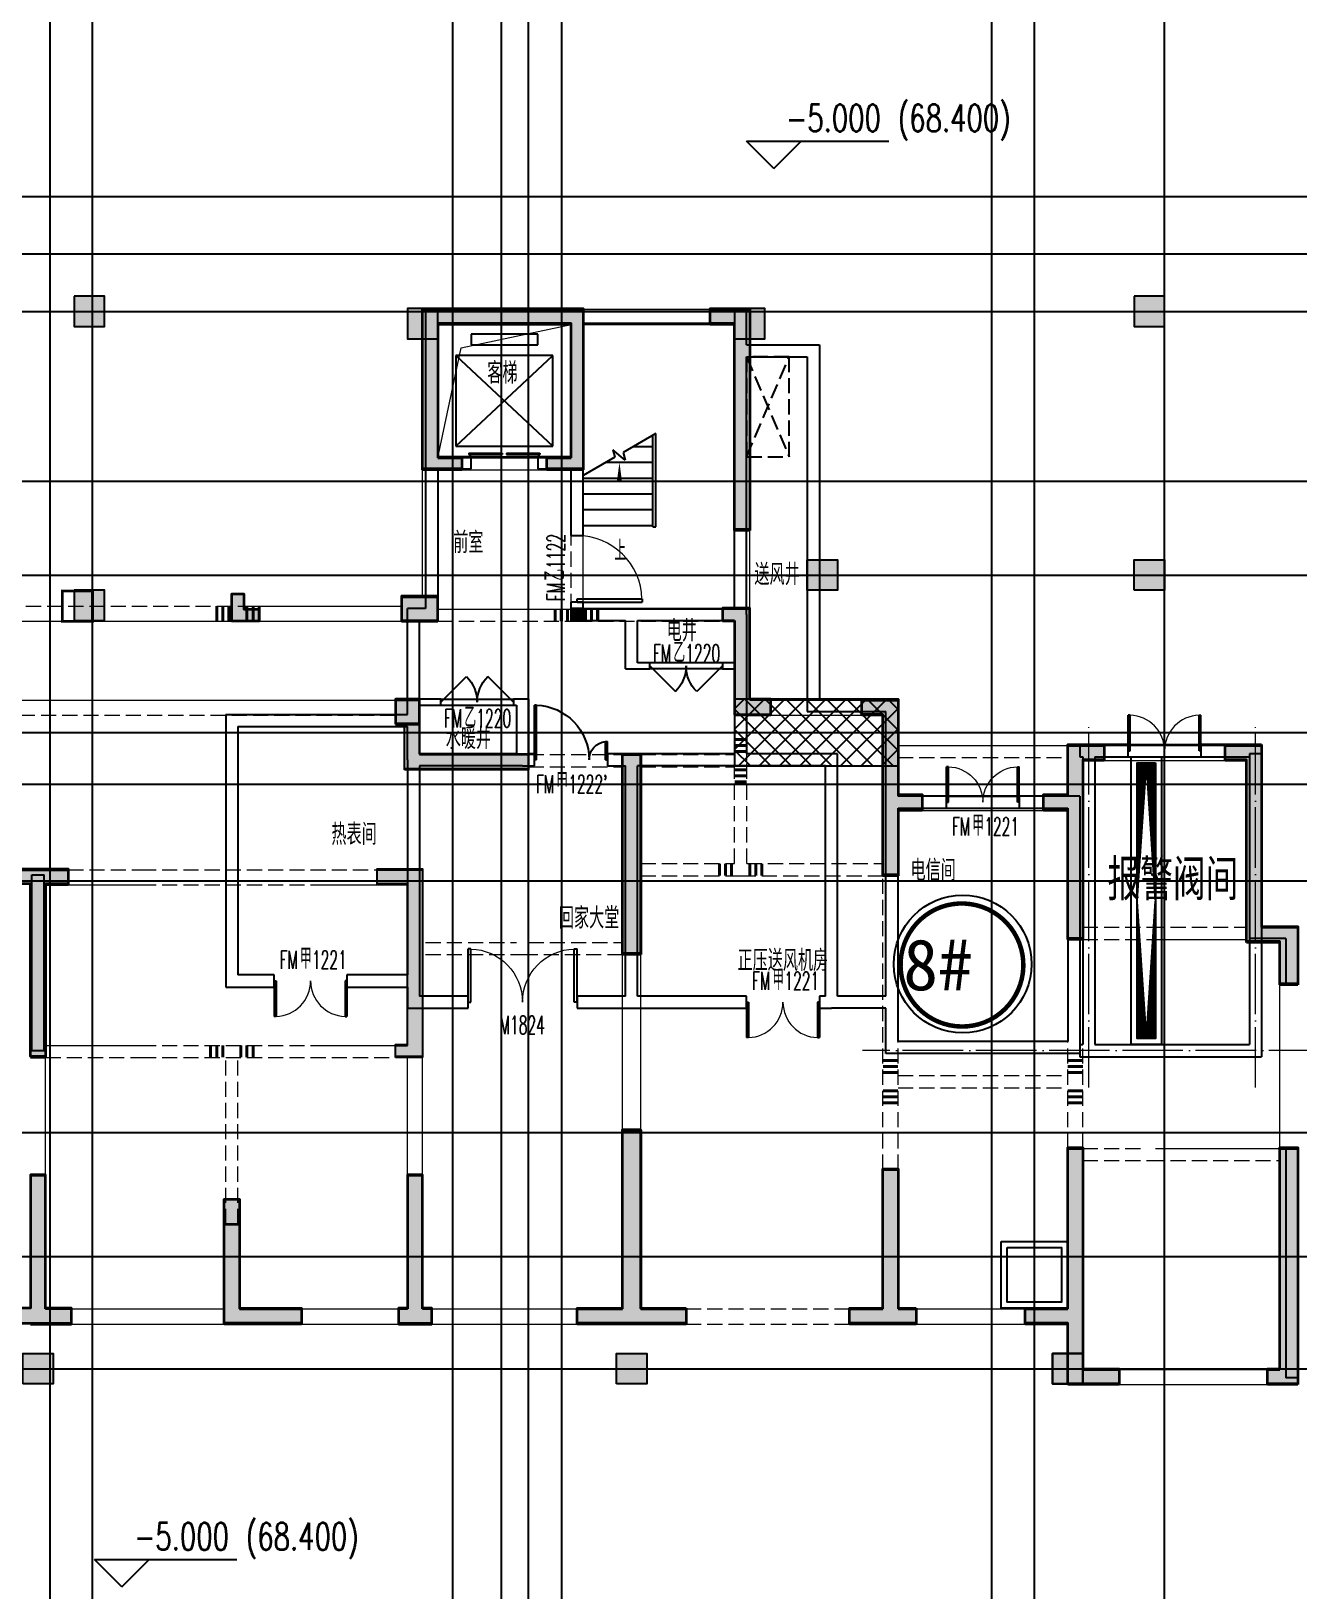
# Model space of a CAD drawing. Extents: x 369444 to 684549, y -549309 to 575337.
# Drawn here: x 505762 to 526674, y 147207 to 172933 of the extents above; entities that cross this region are included whole.
import ezdxf

# ---------------------------------------------------------------- set-up
doc = ezdxf.new("R2010")
doc.units = 0
doc.header["$LTSCALE"] = 1000
doc.header["$MEASUREMENT"] = 0
for name, pattern in [('DASH', [0.35, 0.25, -0.1]), ('DOTE', [2.42, 2, -0.2, 0.02, -0.2]), ('线型3', [500, 300, -200])]:
    doc.linetypes.add(name, pattern=pattern)
for name, color, linetype in [('COLUMN', 9, 'Continuous'), ('DIM_SYMB', 3, 'Continuous'), ('DOTE', 1, 'Continuous'), ('EVTR', 2, 'Continuous'), ('PKPM_WPJ', 7, 'Continuous'), ('PUB_TEXT', 7, 'Continuous'), ('STAIR', 2, 'Continuous'), ('WALL', 9, 'Continuous'), ('WINDOW', 4, 'Continuous'), ('WINDOW_TEXT', 7, 'Continuous'), ('主楼', 117, 'Continuous'), ('主楼编号', 1, 'Continuous'), ('图层2', 7, 'Continuous'), ('填充', 8, 'Continuous'), ('平面文字图层', 7, 'Continuous'), ('排水', 61, 'Continuous'), ('景观场地标高', 4, 'Continuous'), ('构造柱', 6, 'Continuous'), ('砼墙', 151, 'Continuous'), ('车库集水坑', 60, 'Continuous'), ('风井', 7, 'Continuous')]:
    doc.layers.add(name, color=color, linetype=linetype)
for name, color, linetype, lineweight in [('DOTE2', 122, 'DOTE', 9), ('TEXT', 7, 'Continuous', 13), ('柱', 2, 'Continuous', 35), ('梁', 4, 'Continuous', 18), ('梁虚线', 134, '线型3', 18), ('次梁箍筋', 1, 'Continuous', 40), ('洞口边线', 9, 'Continuous', 18), ('门虚线', 2, 'Continuous', 18)]:
    doc.layers.add(name, color=color, linetype=linetype, lineweight=lineweight)
doc.styles.add('1111111', font='simhei.ttf')
doc.styles.add('_HZTXT', font='txt.shx', dxfattribs={"width": 0.8, "bigfont": 'HZTXT.shx'})
doc.styles.add('_TCH_DIM', font='SIMPLEX', dxfattribs={"bigfont": 'GBCBIG'})
doc.styles.add('_TCH_WINDOW', font='SIMPLEX', dxfattribs={"height": 3.5, "bigfont": 'GBCBIG'})
doc.styles.add('HNSJY', font='hnsjy-07.shx', dxfattribs={"width": 0.8, "bigfont": 'hnsjy-hz.shx'})

# ---------------------------------------------------------------- blocks, each defined once
blk = doc.blocks.new('$DorLib2D$00000002')
for p, q in [((-0.5, 0), (-0.5, 0.4875)), ((-0.475, 0.4875), (-0.5, 0.4875)), ((-0.475, 0), (-0.475, 0.4875)), ((0.475, 0), (0.475, 0.4875)), ((0.475, 0.4875), (0.5, 0.4875)), ((0.5, 0), (0.5, 0.4875)), ((-0.5, 0), (-0.475, 0)), ((0.5, 0), (0.475, 0))]:
    blk.add_line(p, q)
at = {"lineweight": 13}
for centre, start, end in [((-0.4875, 0), 0, 88.53072), ((0.4875, 0), 91.46928, 180)]:
    blk.add_arc(centre, 0.4875, start, end, dxfattribs=at)
blk = doc.blocks.new('column500')
h = blk.add_hatch(color=0)
h.dxf.hatch_style = 1
h.paths.add_polyline_path([(-216381, -381440), (-215881, -381440), (-215881, -380940), (-216381, -380940)])
at = {"color": 0}
blk.add_lwpolyline([(-216381, -381440), (-215881, -381440), (-215881, -380940), (-216381, -380940)], close=True, dxfattribs=at)
blk = doc.blocks.new('56154dghgh')
at = {"layer": '车库集水坑', "lineweight": -2}
for points in [[(525097111, 3952329891), (525098211, 3952329891), (525098211, 3952328791), (525097111, 3952328791)], [(525097211, 3952329791), (525098111, 3952329791), (525098111, 3952328891), (525097211, 3952328891)]]:
    blk.add_lwpolyline(points, close=True, dxfattribs=at)
blk = doc.blocks.new('$DorLib2D$00000225')
at = {"color": 0}
for p, q in [((0.475, -0.001), (0.475, 0.752)), ((0.475, 0.752), (0.5, 0.752)), ((0.5, -0.001), (0.5, 0.752)), ((-0.5, 0), (-0.5, 0.252)), ((-0.475, 0.252), (-0.5, 0.252)), ((-0.475, 0), (-0.475, 0.252)), ((-0.475, 0), (-0.5, 0)), ((0.475, -0.001), (0.5, -0.001))]:
    blk.add_line(p, q, dxfattribs=at)
for centre, radius, start, end in [((0.505, -0.002), 0.755, 92.2493, 179.7238), ((-0.501, 0.003), 0.251, 359.7899, 84.0974)]:
    blk.add_arc(centre, radius, start, end, dxfattribs=at)
blk = doc.blocks.new('561h56dgfghf')
at = {"layer": '填充'}
h = blk.add_hatch(color=0, dxfattribs=at)
h.dxf.hatch_style = 1
h.paths.add_polyline_path([(-2797395, 482826), (-2794745, 482826), (-2794745, 482576), (-2794745, 480176), (-2795345, 480176), (-2795345, 480376), (-2794945, 480376), (-2794945, 482576), (-2797145, 482576), (-2797145, 480376), (-2796745, 480376), (-2796745, 480176), (-2797395, 480176)])
h = blk.add_hatch(color=0, dxfattribs=at)
h.dxf.hatch_style = 1
h.paths.add_polyline_path([(-2792245, 482576), (-2792647, 482576), (-2792647, 482826), (-2791995, 482826), (-2791995, 479176), (-2792245, 479176)])
h = blk.add_hatch(color=0, dxfattribs=at)
h.dxf.hatch_style = 1
h.paths.add_polyline_path([(-2797145, 477676), (-2797145, 478076), (-2797745, 478076), (-2797745, 477676)])
h = blk.add_hatch(color=0, dxfattribs=at)
h.dxf.hatch_style = 1
h.paths.add_polyline_path([(-2791645, 476376), (-2791995, 476376), (-2791995, 477876), (-2792245, 477876), (-2792245, 476126), (-2791645, 476126)])
h.paths.add_polyline_path([(-2792445, 477676), (-2792245, 477676), (-2792245, 477876), (-2792445, 477876)], flags=16)
h = blk.add_hatch(color=0, dxfattribs=at)
h.dxf.hatch_style = 1
h.paths.add_polyline_path([(-2797695, 475976), (-2797445, 475976), (-2797445, 476376), (-2797845, 476376), (-2797845, 475976)])
h = blk.add_hatch(color=0, dxfattribs=at)
h.dxf.hatch_style = 1
h.paths.add_polyline_path([(-2789545, 474801), (-2789145, 474801), (-2789145, 474551), (-2789545, 474551), (-2789545, 473476), (-2789795, 473476), (-2789795, 474551), (-2789795, 476126), (-2790145, 476126), (-2790145, 476376), (-2789545, 476376)])
h = blk.add_hatch(color=0, dxfattribs=at)
h.dxf.hatch_style = 1
h.paths.add_polyline_path([(-2797695, 475976), (-2797445, 475976), (-2797445, 475476), (-2795645, 475476), (-2795645, 475226), (-2797695, 475226)])
h = blk.add_hatch(color=0, dxfattribs=at)
h.dxf.hatch_style = 1
h.paths.add_polyline_path([(-2794095, 472176), (-2794095, 475476), (-2793795, 475476), (-2793795, 472176)])
h = blk.add_hatch(color=0, dxfattribs=at)
h.dxf.hatch_style = 1
h.paths.add_polyline_path([(-2786145, 475626), (-2786145, 475376), (-2786495, 475376), (-2786495, 474551), (-2786495, 472426), (-2786745, 472426), (-2786745, 474551), (-2787145, 474551), (-2787145, 474801), (-2786745, 474801), (-2786745, 475626)])
h = blk.add_hatch(color=0, dxfattribs=at)
h.dxf.hatch_style = 1
h.paths.add_polyline_path([(-2783545, 475626), (-2783545, 472626), (-2782945, 472626), (-2782945, 471676), (-2783245, 471676), (-2783245, 472376), (-2783795, 472376), (-2783795, 475376), (-2784145, 475376), (-2784145, 475626)])
h = blk.add_hatch(color=0, dxfattribs=at)
h.dxf.hatch_style = 1
h.paths.add_polyline_path([(-2803620, 470476), (-2803870, 470476), (-2803870, 473326), (-2804245, 473326), (-2804245, 473576), (-2803620, 473576), (-2803245, 473576), (-2803245, 473326), (-2803620, 473326)])
h = blk.add_hatch(color=0, dxfattribs=at)
h.dxf.hatch_style = 1
h.paths.add_polyline_path([(-2797645, 470476), (-2797395, 470476), (-2797395, 473576), (-2798145, 473576), (-2798145, 473326), (-2797645, 473326), (-2797645, 470676), (-2797845, 470676), (-2797845, 470476)])
h = blk.add_hatch(color=0, dxfattribs=at)
h.dxf.hatch_style = 1
h.paths.add_polyline_path([(-2793045, 466326), (-2793045, 466076), (-2794095, 466076), (-2794845, 466076), (-2794845, 466326), (-2794095, 466326), (-2794095, 469276), (-2793795, 469276), (-2793795, 466326)])
h = blk.add_hatch(color=0, dxfattribs=at)
h.dxf.hatch_style = 1
h.paths.add_polyline_path([(-2785894, 465076), (-2786745, 465076), (-2786745, 466076), (-2787445, 466076), (-2787445, 466326), (-2786745, 466326), (-2786745, 468976), (-2786495, 468976), (-2786495, 466326), (-2786495, 465326), (-2785894, 465326)])
h = blk.add_hatch(color=0, dxfattribs=at)
h.dxf.hatch_style = 1
h.paths.add_polyline_path([(-2782945, 465076), (-2783444, 465076), (-2783444, 465326), (-2783245, 465326), (-2783245, 468976), (-2782945, 468976)])
h = blk.add_hatch(color=0, dxfattribs=at)
h.dxf.hatch_style = 1
h.paths.add_polyline_path([(-2803870, 466076), (-2803194, 466076), (-2803194, 466326), (-2803620, 466326), (-2803620, 468526), (-2803870, 468526), (-2803870, 466326), (-2804296, 466326), (-2804296, 466076)])
h = blk.add_hatch(color=0, dxfattribs=at)
h.dxf.hatch_style = 1
h.paths.add_polyline_path([(-2797245, 466076), (-2797245, 466326), (-2797395, 466326), (-2797395, 468526), (-2797645, 468526), (-2797645, 466326), (-2797795, 466326), (-2797795, 466076), (-2797395, 466076)])
h = blk.add_hatch(color=0, dxfattribs=at)
h.dxf.hatch_style = 1
h.paths.add_polyline_path([(-2789245, 466326), (-2789245, 466076), (-2789545, 466076), (-2790345, 466076), (-2790345, 466326), (-2789795, 466326), (-2789795, 468626), (-2789545, 468626), (-2789545, 466326)])
h = blk.add_hatch(color=0, dxfattribs=at)
h.dxf.hatch_style = 1
h.paths.add_polyline_path([(-2800670, 466076), (-2800670, 466326), (-2800670, 468126), (-2800420, 468126), (-2800420, 466326), (-2799395, 466326), (-2799395, 466076)])
at = {"layer": '柱', "color": 0, "ltscale": 1}
for points in [[(-2797145, 477676), (-2797145, 478076), (-2797745, 478076), (-2797745, 477676)], [(-2797695, 475976), (-2797445, 475976), (-2797445, 476376), (-2797845, 476376), (-2797845, 475976)]]:
    blk.add_lwpolyline(points, close=True, dxfattribs=at)
at = {"layer": '砼墙', "color": 0, "lineweight": 35, "ltscale": 1}
for points in [[(-2797395, 482826), (-2794745, 482826), (-2794745, 482576), (-2794745, 480176), (-2795345, 480176), (-2795345, 480376), (-2794945, 480376), (-2794945, 482576), (-2797145, 482576), (-2797145, 480376), (-2796745, 480376), (-2796745, 480176), (-2797395, 480176)], [(-2792245, 482576), (-2792647, 482576), (-2792647, 482826), (-2791995, 482826), (-2791995, 479176), (-2792245, 479176)], [(-2789545, 474801), (-2789145, 474801), (-2789145, 474551), (-2789545, 474551), (-2789545, 473476), (-2789795, 473476), (-2789795, 474551), (-2789795, 476126), (-2790145, 476126), (-2790145, 476376), (-2789545, 476376)], [(-2794095, 472176), (-2794095, 475476), (-2793795, 475476), (-2793795, 472176)], [(-2786145, 475626), (-2786145, 475376), (-2786495, 475376), (-2786495, 474551), (-2786495, 472426), (-2786745, 472426), (-2786745, 474551), (-2787145, 474551), (-2787145, 474801), (-2786745, 474801), (-2786745, 475626)], [(-2783545, 475626), (-2783545, 472626), (-2782945, 472626), (-2782945, 471676), (-2783245, 471676), (-2783245, 472376), (-2783795, 472376), (-2783795, 475376), (-2784145, 475376), (-2784145, 475626)], [(-2803620, 470476), (-2803870, 470476), (-2803870, 473326), (-2804245, 473326), (-2804245, 473576), (-2803620, 473576), (-2803245, 473576), (-2803245, 473326), (-2803620, 473326)], [(-2793045, 466326), (-2793045, 466076), (-2794095, 466076), (-2794845, 466076), (-2794845, 466326), (-2794095, 466326), (-2794095, 469276), (-2793795, 469276), (-2793795, 466326)], [(-2785894, 465076), (-2786745, 465076), (-2786745, 466076), (-2787445, 466076), (-2787445, 466326), (-2786745, 466326), (-2786745, 468976), (-2786495, 468976), (-2786495, 466326), (-2786495, 465326), (-2785894, 465326)], [(-2782945, 465076), (-2783444, 465076), (-2783444, 465326), (-2783245, 465326), (-2783245, 468976), (-2782945, 468976)], [(-2803870, 466076), (-2803194, 466076), (-2803194, 466326), (-2803620, 466326), (-2803620, 468526), (-2803870, 468526), (-2803870, 466326), (-2804296, 466326), (-2804296, 466076)], [(-2797245, 466076), (-2797245, 466326), (-2797395, 466326), (-2797395, 468526), (-2797645, 468526), (-2797645, 466326), (-2797795, 466326), (-2797795, 466076), (-2797395, 466076)], [(-2789245, 466326), (-2789245, 466076), (-2789545, 466076), (-2790345, 466076), (-2790345, 466326), (-2789795, 466326), (-2789795, 468626), (-2789545, 468626), (-2789545, 466326)], [(-2800670, 466076), (-2800670, 466326), (-2800670, 468126), (-2800420, 468126), (-2800420, 466326), (-2799395, 466326), (-2799395, 466076)]]:
    blk.add_lwpolyline(points, close=True, dxfattribs=at)
for points in [[(-2792245, 477876), (-2792445, 477876), (-2792445, 477676), (-2792245, 477676)], [(-2792245, 477676), (-2792245, 476126), (-2791645, 476126), (-2791645, 476376), (-2791995, 476376), (-2791995, 477876), (-2792245, 477876)]]:
    blk.add_lwpolyline(points, dxfattribs=at)
at = {"layer": '砼墙', "color": 0}
blk.add_lwpolyline([(-2797695, 475976), (-2797445, 475976), (-2797445, 475476), (-2795645, 475476), (-2795645, 475226), (-2797695, 475226)], close=True, dxfattribs=at)
blk.add_lwpolyline([(-2797645, 470476), (-2797845, 470476), (-2797845, 470676), (-2797645, 470676), (-2797645, 473326), (-2798145, 473326), (-2798145, 473576), (-2797395, 473576), (-2797395, 470476), (-2797645, 470476)], dxfattribs=at)
blk = doc.blocks.new('A$C6F0867FE')
at = {"layer": '构造柱'}
for points in [[(100, -5000), (-100, -5000), (-100, -5200), (100, -5200)], [(17700, -5000), (17900, -5000), (17900, -5200), (17700, -5200)]]:
    blk.add_hatch(color=256, dxfattribs=at).paths.add_polyline_path(points)
for points in [[(-100, -5000), (100, -5000), (100, -5200), (-100, -5200)], [(17900, -5000), (17700, -5000), (17700, -5200), (17900, -5200)]]:
    blk.add_lwpolyline(points, close=True, dxfattribs=at)
blk = doc.blocks.new('A$C7B7934B7')
at = {"layer": '填充'}
h = blk.add_hatch(color=256, dxfattribs=at)
h.dxf.hatch_style = 1
h.paths.add_polyline_path([(-2700, -250), (-2700, 0), (-2700, 250), (-3100, 250), (-3100, -250), (-2950, -250)])
h = blk.add_hatch(color=256, dxfattribs=at)
h.dxf.hatch_style = 1
h.paths.add_polyline_path([(2700, -250), (2700, 250), (2200, 250), (2200, 0), (2200, -250), (2450, -250)])
h = blk.add_hatch(color=256, dxfattribs=at)
h.dxf.hatch_style = 1
h.paths.add_polyline_path([(15400, -450), (15400, -200), (15400, 50), (14900, 50), (14900, -450), (15150, -450)])
h = blk.add_hatch(color=256, dxfattribs=at)
h.dxf.hatch_style = 1
h.paths.add_polyline_path([(20800, -450), (20800, 50), (20300, 50), (20300, -200), (20300, -450), (20550, -450)])
h = blk.add_hatch(color=256, dxfattribs=at)
h.dxf.hatch_style = 1
h.paths.add_polyline_path([(-11700, -17700), (-11700, -17450), (-11700, -17200), (-12000, -17200), (-12200, -17200), (-12200, -17700)])
h = blk.add_hatch(color=256, dxfattribs=at)
h.dxf.hatch_style = 1
h.paths.add_polyline_path([(-7950, -17700), (-7950, -17200), (-8200, -17200), (-8450, -17200), (-8450, -17450), (-8450, -17700)])
h = blk.add_hatch(color=256, dxfattribs=at)
h.dxf.hatch_style = 1
h.paths.add_polyline_path([(26050, -17700), (26050, -17450), (26050, -17200), (25800, -17200), (25550, -17200), (25550, -17700)])
at = {"layer": '主楼', "color": 6}
for points in [[(-2700, -250), (-2700, 0), (-2700, 250), (-3100, 250), (-3100, -250), (-2950, -250)], [(2700, -250), (2700, 250), (2200, 250), (2200, 0), (2200, -250), (2450, -250)], [(15400, -450), (15400, -200), (15400, 50), (14900, 50), (14900, -450), (15150, -450)], [(20800, -450), (20800, 50), (20300, 50), (20300, -200), (20300, -450), (20550, -450)], [(-11700, -17700), (-11700, -17450), (-11700, -17200), (-12000, -17200), (-12200, -17200), (-12200, -17700)], [(-7950, -17700), (-7950, -17200), (-8200, -17200), (-8450, -17200), (-8450, -17450), (-8450, -17700)], [(26050, -17700), (26050, -17450), (26050, -17200), (25800, -17200), (25550, -17200), (25550, -17700)]]:
    blk.add_lwpolyline(points, close=True, dxfattribs=at)
blk = doc.blocks.new('A$C02BA59A0')
at = {"layer": 'WALL'}
for p, q in [((-4900, -10750), (-5500, -10750)), ((-4900, -10950), (-4900, -10750)), ((-13900, -10850), (-14900, -10850)), ((-14900, -11050), (-13900, -11050)), ((-13900, -11050), (-13900, -10850)), ((-5700, -10950), (-4900, -10950))]:
    blk.add_line(p, q, dxfattribs=at)
blk = doc.blocks.new('$DorLib2D$00000116')
at = {"color": 0}
for p, q in [((-0.5, 0), (-0.146, 0.354)), ((0.5, 0), (0.146, 0.354))]:
    blk.add_line(p, q, dxfattribs=at)
for centre, start, end in [((-0.5, 0), 0, 45), ((0.5, 0), 135, 180)]:
    blk.add_arc(centre, 0.5, start, end, dxfattribs=at)
blk = doc.blocks.new('$DorLib2D$00000001')
for p, q in [((0.45, 0.975), (0.5, 0.975)), ((0.45, 0), (0.45, 0.975)), ((0.5, 0), (0.5, 0.975)), ((0.5, 0), (0.45, 0))]:
    blk.add_line(p, q)
at = {"lineweight": 13}
blk.add_arc((0.475, 0), 0.975, 91.4693, 180, dxfattribs=at)
blk = doc.blocks.new('$DORLIB2D$00000127')
at = {"color": 0}
for points in [[(-0.533, 0.795), (-0.533, 0.69)], [(-0.033, 0.795), (-0.533, 0.795)], [(-0.033, 0.795), (-0.033, 0.69)], [(0.533, 0.795), (0.033, 0.795)], [(0.033, 0.795), (0.033, 0.69)], [(0.533, 0.795), (0.533, 0.69)], [(-0.033, 0.69), (-0.533, 0.69)], [(0.5, 0.5), (-0.5, 0.5)], [(0.533, 0.69), (0.033, 0.69)]]:
    blk.add_lwpolyline(points, dxfattribs=at)
blk = doc.blocks.new('8#梁图')
at = {"layer": '柱'}
h = blk.add_hatch(color=0, dxfattribs=at)
h.dxf.hatch_style = 1
h.paths.add_polyline_path([(1111314, -66596), (1111314, -66796), (1110864, -66796), (1110864, -66346), (1111064, -66346), (1111064, -66596)])
h = blk.add_hatch(color=0, dxfattribs=at)
h.dxf.hatch_style = 1
h.paths.add_polyline_path([(1111314, -66596), (1111314, -66796), (1110864, -66796), (1110864, -66346), (1111064, -66346), (1111064, -66596)])
at = {"layer": '柱', "color": 0, "ltscale": 1}
for p, q in [((1113664, -66396), (1113664, -66796)), ((1114264, -66396), (1113664, -66396)), ((1114264, -66796), (1114264, -66396)), ((1113664, -66796), (1114264, -66796)), ((1113564, -68096), (1113564, -68496)), ((1113964, -68096), (1113564, -68096)), ((1113964, -68496), (1113964, -68096)), ((1113564, -68496), (1113714, -68496)), ((1113714, -68496), (1113964, -68496))]:
    blk.add_line(p, q, dxfattribs=at)
at = {"layer": '柱', "color": 0, "ltscale": 1, "const_width": 45}
blk.add_lwpolyline([(1108564, -66796), (1108564, -66296), (1108064, -66296), (1108064, -66796)], close=True, dxfattribs=at)
at = {"layer": '柱', "color": 0}
blk.add_lwpolyline([(1111314, -66596), (1111314, -66796), (1110864, -66796), (1110864, -66346), (1111064, -66346), (1111064, -66596), (1111314, -66596)], dxfattribs=at)
blk.add_lwpolyline([(1111314, -66596), (1111314, -66796), (1110864, -66796), (1110864, -66346), (1111064, -66346), (1111064, -66596), (1111314, -66596)], dxfattribs=at)
at = {"layer": '梁', "color": 0, "lineweight": 18, "ltscale": 1}
for p, q in [((1114014, -66396), (1114014, -64296)), ((1116664, -65126), (1116664, -64296)), ((1116664, -66596), (1116664, -65126)), ((1110964, -66546), (1113664, -66546)), ((1114264, -66596), (1116564, -66596)), ((1116564, -66596), (1119164, -66596)), ((1104664, -66796), (1110964, -66796)), ((1110964, -66796), (1113664, -66796)), ((1113764, -68096), (1113764, -66796)), ((1101764, -68096), (1113564, -68096)), ((1121864, -68846), (1124664, -68846)), ((1108164, -71146), (1109364, -71146)), ((1112164, -71146), (1113264, -71146)), ((1126014, -72046), (1127614, -72046)), ((1107789, -73796), (1109364, -73796)), ((1112164, -73796), (1113764, -73796)), ((1126114, -75496), (1128164, -75496))]:
    blk.add_line(p, q, dxfattribs=at)
at = {"layer": '梁虚线', "color": 0, "linetype": 'DASH', "lineweight": 18, "ltscale": 1}
for p, q in [((1114264, -66396), (1114264, -64296)), ((1116464, -65126), (1116464, -64296)), ((1116464, -66596), (1116464, -65126)), ((1104664, -66546), (1110964, -66546)), ((1113964, -68096), (1113964, -66796)), ((1114264, -66796), (1116564, -66796)), ((1116564, -66796), (1119164, -66796)), ((1101764, -68346), (1113564, -68346)), ((1119164, -68996), (1119164, -68346)), ((1119364, -69096), (1119364, -68346)), ((1115764, -68996), (1117314, -68996)), ((1115764, -69196), (1117314, -69196)), ((1117614, -68996), (1119164, -68996)), ((1117614, -69196), (1119164, -69196)), ((1119164, -70796), (1119164, -69196)), ((1119364, -70796), (1119364, -69096)), ((1121864, -69046), (1124664, -69046)), ((1113764, -70896), (1113764, -69246)), ((1113964, -70896), (1113964, -69246)), ((1108164, -70896), (1109364, -70896)), ((1109364, -70896), (1112164, -70896)), ((1112164, -70896), (1113264, -70896)), ((1117614, -70796), (1119164, -70796)), ((1117614, -70996), (1119264, -70996)), ((1119264, -70996), (1121614, -70996)), ((1119364, -70796), (1121614, -70796)), ((1121614, -75846), (1121614, -70996)), ((1121864, -75846), (1121864, -70996)), ((1109364, -71146), (1112164, -71146)), ((1124914, -71846), (1126014, -71846)), ((1126014, -71846), (1127614, -71846)), ((1114064, -72096), (1115564, -72096)), ((1115764, -72096), (1117314, -72096)), ((1124664, -75496), (1124664, -72046)), ((1124914, -75496), (1124914, -72046)), ((1124914, -72046), (1126014, -72046)), ((1114064, -72296), (1115664, -72296)), ((1115664, -72296), (1117314, -72296)), ((1109364, -73796), (1112164, -73796)), ((1107789, -73996), (1109364, -73996)), ((1109364, -73996), (1112164, -73996)), ((1110764, -76746), (1110764, -73996)), ((1110964, -76746), (1110964, -73996)), ((1112164, -73996), (1113564, -73996)), ((1121864, -74296), (1124664, -74296)), ((1121864, -74496), (1124664, -74496)), ((1124914, -75496), (1125964, -75496)), ((1124914, -75696), (1126014, -75696)), ((1126014, -75696), (1128164, -75696)), ((1118364, -78146), (1121064, -78146)), ((1118364, -78396), (1121064, -78396))]:
    blk.add_line(p, q, dxfattribs=at)
at = {"layer": '次梁箍筋', "color": 0, "linetype": 'Continuous', "const_width": 50}
for points in [[(1110614, -66546), (1110614, -66796)], [(1110714, -66546), (1110714, -66796)], [(1110814, -66546), (1110814, -66796)], [(1111114, -66546), (1111114, -66796)], [(1111214, -66546), (1111214, -66796)], [(1111314, -66546), (1111314, -66796)], [(1116204, -66596), (1116204, -66796)], [(1116304, -66596), (1116304, -66796)], [(1116404, -66596), (1116404, -66796)], [(1116704, -66596), (1116704, -66796)], [(1116804, -66596), (1116804, -66796)], [(1116904, -66596), (1116904, -66796)], [(1119164, -68746), (1119364, -68746)], [(1119164, -68846), (1119364, -68846)], [(1119164, -68946), (1119364, -68946)], [(1119164, -69246), (1119364, -69246)], [(1119164, -69346), (1119364, -69346)], [(1119164, -69446), (1119364, -69446)], [(1118914, -70796), (1118914, -70996)], [(1119014, -70796), (1119014, -70996)], [(1119114, -70796), (1119114, -70996)], [(1119414, -70796), (1119414, -70996)], [(1119514, -70796), (1119514, -70996)], [(1119614, -70796), (1119614, -70996)], [(1110514, -73796), (1110514, -73996)], [(1110614, -73796), (1110614, -73996)], [(1110714, -73796), (1110714, -73996)], [(1111014, -73796), (1111014, -73996)], [(1111114, -73796), (1111114, -73996)], [(1111214, -73796), (1111214, -73996)], [(1121614, -74046), (1121864, -74046)], [(1124664, -74046), (1124914, -74046)], [(1121614, -74146), (1121864, -74146)], [(1121614, -74246), (1121864, -74246)], [(1124664, -74146), (1124914, -74146)], [(1124664, -74246), (1124914, -74246)], [(1121614, -74546), (1121864, -74546)], [(1124664, -74546), (1124914, -74546)], [(1121614, -74646), (1121864, -74646)], [(1121614, -74746), (1121864, -74746)], [(1124664, -74646), (1124914, -74646)], [(1124664, -74746), (1124914, -74746)]]:
    blk.add_lwpolyline(points, dxfattribs=at)
at = {"layer": '洞口边线', "color": 0, "ltscale": 1}
blk.add_lwpolyline([(1116464, -61896), (1114264, -61896), (1114264, -64096), (1114653, -62285), (1116464, -61896)], close=True, dxfattribs=at)
blk.add_lwpolyline([(1116464, -61896), (1114264, -61896), (1114264, -64096), (1114653, -62285), (1116464, -61896)], close=True, dxfattribs=at)
blk.add_lwpolyline([(1116464, -61896), (1114264, -61896), (1114264, -64096), (1114653, -62285), (1116464, -61896)], close=True, dxfattribs=at)
at = {"layer": '砼墙', "color": 0, "lineweight": 35, "ltscale": 1}
for p, q in [((1114014, -64296), (1114014, -61646)), ((1114014, -61646), (1116664, -61646)), ((1116664, -61646), (1116664, -61896)), ((1118762, -61646), (1119414, -61646)), ((1118762, -61896), (1118762, -61646)), ((1119414, -61646), (1119414, -65296)), ((1114264, -61896), (1114264, -64096)), ((1116464, -61896), (1114264, -61896)), ((1116464, -64096), (1116464, -61896)), ((1116664, -61896), (1116664, -64296)), ((1119164, -61896), (1118762, -61896)), ((1119164, -65296), (1119164, -61896)), ((1114664, -64296), (1114014, -64296)), ((1114264, -64096), (1114664, -64096)), ((1114664, -64096), (1114664, -64296)), ((1116064, -64096), (1116464, -64096)), ((1116064, -64296), (1116064, -64096)), ((1116664, -64296), (1116064, -64296)), ((1119414, -65296), (1119164, -65296)), ((1121264, -68096), (1121864, -68096)), ((1121264, -68346), (1121264, -68096)), ((1121864, -68096), (1121864, -69671)), ((1121614, -68346), (1121264, -68346)), ((1121614, -69921), (1121614, -68346)), ((1124664, -68846), (1125264, -68846)), ((1124664, -69671), (1124664, -68846)), ((1125264, -68846), (1125264, -69096)), ((1127264, -68846), (1127864, -68846)), ((1127264, -69096), (1127264, -68846)), ((1127864, -68846), (1127864, -71846)), ((1117314, -68996), (1117614, -68996)), ((1117314, -72296), (1117314, -68996)), ((1117614, -68996), (1117614, -72296)), ((1124914, -69096), (1124914, -69921)), ((1125264, -69096), (1124914, -69096)), ((1127614, -69096), (1127264, -69096)), ((1127614, -72096), (1127614, -69096)), ((1121864, -69671), (1122264, -69671)), ((1122264, -69671), (1122264, -69921)), ((1124264, -69671), (1124664, -69671)), ((1124264, -69921), (1124264, -69671)), ((1121614, -70996), (1121614, -69921)), ((1121864, -69921), (1121864, -70996)), ((1122264, -69921), (1121864, -69921)), ((1124664, -69921), (1124264, -69921)), ((1124664, -72046), (1124664, -69921)), ((1124914, -69921), (1124914, -72046)), ((1107164, -70896), (1107789, -70896)), ((1107789, -70896), (1108164, -70896)), ((1108164, -70896), (1108164, -71146)), ((1121864, -70996), (1121614, -70996)), ((1107789, -71146), (1107789, -73996)), ((1108164, -71146), (1107789, -71146)), ((1127864, -71846), (1128464, -71846)), ((1128464, -71846), (1128464, -72796)), ((1124914, -72046), (1124664, -72046)), ((1128164, -72096), (1127614, -72096)), ((1128164, -72796), (1128164, -72096)), ((1117614, -72296), (1117314, -72296)), ((1128464, -72796), (1128164, -72796)), ((1107789, -73996), (1107539, -73996)), ((1117314, -75196), (1117614, -75196)), ((1117314, -78146), (1117314, -75196)), ((1117614, -75196), (1117614, -78146)), ((1124664, -75496), (1124914, -75496)), ((1124664, -78146), (1124664, -75496)), ((1124914, -75496), (1124914, -78146)), ((1128164, -75496), (1128464, -75496)), ((1128164, -79146), (1128164, -75496)), ((1128464, -75496), (1128464, -79396)), ((1121614, -75846), (1121864, -75846)), ((1121614, -78146), (1121614, -75846)), ((1121864, -75846), (1121864, -78146)), ((1107789, -75946), (1107539, -75946)), ((1107789, -78146), (1107789, -75946)), ((1113764, -75946), (1113764, -78146)), ((1114014, -75946), (1113764, -75946)), ((1114014, -78146), (1114014, -75946)), ((1110739, -76746), (1110989, -76746)), ((1110739, -78146), (1110739, -76746)), ((1110989, -76746), (1110989, -78146)), ((1108215, -78146), (1107789, -78146)), ((1108215, -78396), (1108215, -78146)), ((1110739, -78396), (1110739, -78146)), ((1110989, -78146), (1112014, -78146)), ((1112014, -78146), (1112014, -78396)), ((1113614, -78146), (1113614, -78396)), ((1113764, -78146), (1113614, -78146)), ((1114164, -78146), (1114014, -78146)), ((1114164, -78396), (1114164, -78146)), ((1116564, -78146), (1117314, -78146)), ((1116564, -78396), (1116564, -78146)), ((1117614, -78146), (1118364, -78146)), ((1118364, -78146), (1118364, -78396)), ((1121064, -78146), (1121614, -78146)), ((1121064, -78396), (1121064, -78146)), ((1121864, -78146), (1122164, -78146)), ((1122164, -78146), (1122164, -78396)), ((1123964, -78146), (1124664, -78146)), ((1123964, -78396), (1123964, -78146)), ((1124914, -78146), (1124914, -79146)), ((1107539, -78396), (1108215, -78396)), ((1112014, -78396), (1110739, -78396)), ((1113614, -78396), (1114014, -78396)), ((1114014, -78396), (1114164, -78396)), ((1117314, -78396), (1116564, -78396)), ((1118364, -78396), (1117314, -78396)), ((1121864, -78396), (1121064, -78396)), ((1122164, -78396), (1121864, -78396)), ((1124664, -78396), (1123964, -78396)), ((1124664, -79396), (1124664, -78396)), ((1124914, -79146), (1125515, -79146)), ((1125515, -79146), (1125515, -79396)), ((1127965, -79146), (1128164, -79146)), ((1127965, -79396), (1127965, -79146)), ((1125515, -79396), (1124664, -79396)), ((1128464, -79396), (1127965, -79396))]:
    blk.add_line(p, q, dxfattribs=at)
at = {"layer": '砼墙', "color": 0}
for p, q in [((1118964, -66596), (1118964, -66796)), ((1119164, -66596), (1118964, -66596)), ((1119414, -66596), (1119164, -66596)), ((1119414, -68096), (1119414, -66596)), ((1118964, -66796), (1119164, -66796)), ((1119164, -66796), (1119164, -68346)), ((1119764, -68096), (1119414, -68096)), ((1119764, -68346), (1119764, -68096)), ((1119164, -68346), (1119764, -68346)), ((1113714, -69246), (1113714, -68496)), ((1113714, -68496), (1113964, -68496)), ((1113964, -68496), (1113964, -68996)), ((1113964, -68996), (1115764, -68996)), ((1115764, -68996), (1115764, -69246)), ((1115764, -69246), (1113714, -69246)), ((1113264, -70896), (1114014, -70896)), ((1113264, -71146), (1113264, -70896)), ((1114014, -70896), (1114014, -73996)), ((1113764, -71146), (1113264, -71146)), ((1113764, -73796), (1113764, -71146)), ((1113564, -73796), (1113764, -73796)), ((1113564, -73996), (1113564, -73796)), ((1113764, -73996), (1113564, -73996)), ((1114014, -73996), (1113764, -73996))]:
    blk.add_line(p, q, dxfattribs=at)
at = {"layer": '门虚线', "color": 0, "linetype": 'Continuous', "lineweight": 18, "ltscale": 1}
for p, q in [((1116664, -61646), (1118762, -61646)), ((1119414, -66596), (1119414, -65296)), ((1119764, -68096), (1121264, -68096)), ((1125264, -68846), (1127264, -68846)), ((1108215, -78396), (1110739, -78396)), ((1125465, -79396), (1127964, -79396))]:
    blk.add_line(p, q, dxfattribs=at)
at = {"layer": '门虚线', "color": 0, "lineweight": 18, "ltscale": 1}
for p, q in [((1116664, -61896), (1118762, -61896)), ((1114664, -64096), (1116064, -64096)), ((1114664, -64296), (1116064, -64296)), ((1119164, -66596), (1119164, -65296)), ((1119764, -68346), (1121264, -68346)), ((1125264, -69096), (1127264, -69096)), ((1122264, -69671), (1124264, -69671)), ((1122264, -69921), (1124264, -69921)), ((1117314, -75196), (1117314, -72296)), ((1117614, -75196), (1117614, -72296)), ((1128164, -75496), (1128164, -72796)), ((1107789, -75946), (1107789, -73996)), ((1113764, -75996), (1113764, -73996)), ((1114014, -75996), (1114014, -73996)), ((1108215, -78146), (1110739, -78146)), ((1112014, -78146), (1113614, -78146)), ((1114164, -78146), (1116564, -78146)), ((1122164, -78146), (1123964, -78146)), ((1112014, -78396), (1113614, -78396)), ((1114164, -78396), (1116564, -78396)), ((1122164, -78396), (1123964, -78396)), ((1125465, -79146), (1127964, -79146))]:
    blk.add_line(p, q, dxfattribs=at)

msp = doc.modelspace()

# ---------------------------------------------------------------- hatches: boundary and pattern name
at = {"layer": '填充'}
h = msp.add_hatch(dxfattribs=at)
h.set_pattern_fill('ANSI37', color=256, scale=150, angle=180)
h.set_pattern_definition([(135, (1276426.73, 799567.9), (168.3798, 168.3798), []), (45, (1276426.73, 799567.9), (168.3798, -168.3798), [])])
h.paths.add_polyline_path([(517374.5, 160807), (517374.5, 161907), (520074.5, 161907), (520074.5, 160807)])
h = msp.add_hatch(dxfattribs=at)
h.set_pattern_fill('ANSI31', color=256, scale=100, angle=495, style=0)
h.set_pattern_definition([(180, (-3904645655.89, 38490906321.01), (3e-14, -158.75), [])])
h.paths.add_polyline_path([(524324.5, 160857), (524324.5, 156307), (524024.5, 156307), (524024.5, 160857)])

# ---------------------------------------------------------------- linework, layer by layer
at = {"layer": 'DIM_SYMB'}
msp.add_lwpolyline([(515474.5, 164647, 0, 0, 0), (515474.5, 165817, 0, 80, 0), (515474.5, 165517, 0, 0, 0)], format="xyseb", dxfattribs=at)
at = {"layer": 'DOTE', "color": 8}
for p, q in [((506774.5, 59364.2), (506774.5, 476704.8)), ((513524.5, 59364.2), (513524.5, 476704.8)), ((514524.5, 59364.2), (514524.5, 476704.8)), ((521624.5, 59364.2), (521624.5, 476704.8)), ((522324.5, 59364.2), (522324.5, 476704.8)), ((524474.5, 59364.2), (524474.5, 476704.8)), ((506074.5, 59364.2), (506074.5, 261807)), ((512724.5, 59364.2), (512724.5, 261807)), ((513974.5, 59364.2), (513974.5, 261807))]:
    msp.add_line(p, q, dxfattribs=at)
at = {"layer": 'DOTE', "color": 8, "lineweight": -2}
for p, q in [((377844.4, 170207), (624570.9, 170207)), ((377844.4, 169257), (624570.9, 169257)), ((377844.4, 168307), (624570.9, 168307)), ((377844.4, 165507), (624570.9, 165507)), ((377844.4, 163957), (624570.9, 163957)), ((377844.4, 161357), (624570.9, 161357)), ((377844.4, 160507), (624570.9, 160507)), ((377844.4, 158907), (624570.9, 158907)), ((377844.4, 154757), (624570.9, 154757)), ((377844.4, 152707), (624570.9, 152707)), ((377844.4, 150857), (624570.9, 150857))]:
    msp.add_line(p, q, dxfattribs=at)
at = {"layer": 'DOTE2', "linetype": 'DOTE', "ltscale": 0.5}
for points in [[(523224.5, 155496), (523224.5, 161529.7)], [(525974.5, 155496), (525974.5, 161529.7)], [(527197.4, 156107), (519485.4, 156107)]]:
    msp.add_lwpolyline(points, dxfattribs=at)
at = {"layer": 'EVTR'}
for p, q in [((513024.5, 167932), (513024.5, 167757)), ((514124.5, 167932), (513024.5, 167932)), ((513024.5, 167757), (514124.5, 167757)), ((514124.5, 167757), (514124.5, 167932)), ((512774.5, 167582), (512774.5, 166082)), ((514374.5, 167582), (512774.5, 167582)), ((512774.5, 167582), (514374.5, 166082)), ((512774.5, 166082), (514374.5, 167582)), ((514374.5, 166082), (514374.5, 167582)), ((512774.5, 166082), (514374.5, 166082))]:
    msp.add_line(p, q, dxfattribs=at)
at = {"layer": 'STAIR'}
for p, q in [((516074.5, 166293.4), (515535, 165981.9)), ((516024.5, 164752), (516024.5, 166264.5)), ((516074.5, 164777), (516074.5, 166293.4)), ((516074.5, 164752), (516074.5, 166293.4)), ((515569.9, 165851.5), (515363.9, 166024.4)), ((515363.9, 166024.4), (515396.7, 165902.1)), ((515535, 165981.9), (515569.9, 165851.5)), ((515699.6, 166077), (516024.5, 166077)), ((515396.7, 165902.1), (514874.5, 165600.6)), ((515249.3, 165817), (516024.5, 165817)), ((514874.5, 164777), (514874.5, 165600.6)), ((514874.5, 165557), (516024.5, 165557)), ((514874.5, 165297), (516024.5, 165297)), ((514874.5, 165037), (516024.5, 165037)), ((514874.5, 164777), (516024.5, 164777)), ((516024.5, 164752), (516074.5, 164752))]:
    msp.add_line(p, q, dxfattribs=at)
at = {"layer": 'WALL'}
for p, q in [((514774.5, 168307), (512274.5, 168307)), ((512274.5, 168307), (512274.5, 165807)), ((517574.5, 168307), (514774.5, 168307)), ((517574.5, 167757), (517574.5, 168307)), ((514674.5, 168107), (512474.5, 168107)), ((512474.5, 168107), (512474.5, 165907)), ((514674.5, 165907), (514674.5, 168107)), ((517374.5, 168107), (514874.5, 168107)), ((514874.5, 165807), (514874.5, 168107)), ((517374.5, 167657), (517374.5, 168107)), ((517574.5, 167757), (518774.5, 167757)), ((518774.5, 167757), (518774.5, 161907)), ((517374.5, 163407), (517374.5, 167657)), ((517574.5, 167557), (518574.5, 167557)), ((517574.5, 163307), (517574.5, 167557)), ((518574.5, 167557), (518574.5, 161707)), ((512274.5, 165807), (512274.5, 163407)), ((513024.5, 165907), (512474.5, 165907)), ((512474.5, 165707), (513024.5, 165707)), ((512474.5, 165707), (512474.5, 163207)), ((513024.5, 165707), (513024.5, 165907)), ((514674.5, 165907), (514124.5, 165907)), ((514124.5, 165907), (514124.5, 165707)), ((514124.5, 165707), (514674.5, 165707)), ((514674.5, 165707), (514674.5, 164607)), ((514874.5, 164607), (514874.5, 165807)), ((514674.5, 164607), (514874.5, 164607)), ((511974.5, 161807), (511974.5, 163407)), ((512274.5, 163407), (511974.5, 163407)), ((514874.5, 163507), (514674.5, 163507)), ((514674.5, 163507), (514674.5, 163207)), ((514874.5, 163407), (514874.5, 163507)), ((514874.5, 163407), (515674.5, 163407)), ((515674.5, 163407), (517374.5, 163407)), ((512174.5, 161907), (512174.5, 163207)), ((512474.5, 163207), (512174.5, 163207)), ((514674.5, 163207), (515574.5, 163207)), ((515574.5, 162407), (515574.5, 163207)), ((515774.5, 162507), (515774.5, 163207)), ((515774.5, 163207), (517374.5, 163207)), ((517374.5, 163207), (517374.5, 162507)), ((517574.5, 163307), (517574.5, 162507)), ((515574.5, 162407), (515974.5, 162407)), ((515974.5, 162507), (515774.5, 162507)), ((515974.5, 162407), (515974.5, 162507)), ((517374.5, 162507), (517174.5, 162507)), ((517174.5, 162507), (517174.5, 162407)), ((517174.5, 162407), (517374.5, 162407)), ((517374.5, 162407), (517374.5, 161007)), ((517574.5, 162507), (517574.5, 161007)), ((512524.5, 161907), (512174.5, 161907)), ((512524.5, 161807), (512524.5, 161907)), ((513974.5, 161907), (513724.5, 161907)), ((513724.5, 161907), (513724.5, 161807)), ((513974.5, 161907), (513974.5, 161007)), ((518774.5, 161907), (520074.5, 161907)), ((520074.5, 160307), (520074.5, 161907)), ((508974.5, 161657), (511974.5, 161657)), ((508974.5, 161657), (508974.5, 157157)), ((511974.5, 161657), (511974.5, 161807)), ((512174.5, 161807), (512524.5, 161807)), ((512174.5, 161557), (512174.5, 161807)), ((513724.5, 161807), (513774.5, 161807)), ((513774.5, 161807), (513774.5, 161007)), ((518574.5, 161707), (519874.5, 161707)), ((519874.5, 160207), (519874.5, 161707)), ((509174.5, 161457), (511974.5, 161457)), ((509174.5, 161457), (509174.5, 157357)), ((511974.5, 160907), (511974.5, 161457)), ((512174.5, 161007), (512174.5, 161557)), ((511974.5, 160907), (511974.5, 157357)), ((513774.5, 161007), (512174.5, 161007)), ((513874.5, 160807), (512174.5, 160807)), ((512174.5, 160807), (512174.5, 157257)), ((513874.5, 160807), (514074.5, 160807)), ((514074.5, 161007), (513974.5, 161007)), ((514074.5, 160807), (514074.5, 161007)), ((515674.5, 161007), (515274.5, 161007)), ((515274.5, 161007), (515274.5, 160807)), ((515274.5, 160807), (515574.5, 160807)), ((515574.5, 157007), (515574.5, 160807)), ((517374.5, 161007), (515674.5, 161007)), ((515774.5, 157007), (515774.5, 160807)), ((517474.5, 160807), (515774.5, 160807)), ((518874.5, 160807), (517474.5, 160807)), ((519074.5, 161007), (517574.5, 161007)), ((518874.5, 157007), (518874.5, 160807)), ((519074.5, 157007), (519074.5, 161007)), ((525874.5, 161007), (525874.5, 157957)), ((526074.5, 161007), (525874.5, 161007)), ((526074.5, 161007), (526074.5, 158157)), ((520874.5, 160307), (520074.5, 160307)), ((520874.5, 160107), (520874.5, 160307)), ((523074.5, 160307), (522074.5, 160307)), ((522074.5, 160307), (522074.5, 160107)), ((523074.5, 160307), (523074.5, 156057)), ((519874.5, 157007), (519874.5, 160207)), ((520074.5, 156907), (520074.5, 160107)), ((520074.5, 160107), (520874.5, 160107)), ((522074.5, 160107), (522874.5, 160107)), ((522874.5, 160107), (522874.5, 156257)), ((505774.5, 156107), (505774.5, 159007)), ((505774.5, 159007), (505974.5, 159007)), ((505974.5, 156107), (505974.5, 159007)), ((526674.5, 158157), (526074.5, 158157)), ((526674.5, 158157), (526674.5, 157207)), ((526474.5, 157957), (525874.5, 157957)), ((526474.5, 157957), (526474.5, 157207)), ((509774.5, 157357), (509174.5, 157357)), ((509774.5, 157157), (509774.5, 157357)), ((511974.5, 157357), (510974.5, 157357)), ((510974.5, 157357), (510974.5, 157157)), ((512174.5, 157257), (512174.5, 157007)), ((526674.5, 157207), (526474.5, 157207)), ((508974.5, 157157), (509774.5, 157157)), ((510974.5, 157157), (511974.5, 157157)), ((511974.5, 157157), (511974.5, 156807)), ((512974.5, 157007), (512174.5, 157007)), ((512974.5, 156807), (512974.5, 157007)), ((515574.5, 157007), (514774.5, 157007)), ((514774.5, 157007), (514774.5, 156807)), ((517574.5, 157007), (515774.5, 157007)), ((517574.5, 156807), (517574.5, 157007)), ((518874.5, 157007), (518774.5, 157007)), ((518774.5, 157007), (518774.5, 156807)), ((519874.5, 157007), (519074.5, 157007)), ((511974.5, 156807), (512974.5, 156807)), ((514774.5, 156807), (515674.5, 156807)), ((515674.5, 156807), (517574.5, 156807)), ((518774.5, 156807), (518974.5, 156807)), ((519874.5, 156807), (518974.5, 156807)), ((519874.5, 156057), (519874.5, 156807)), ((520074.5, 156257), (520074.5, 156907)), ((522874.5, 156257), (520074.5, 156257)), ((505774.5, 156107), (505974.5, 156107)), ((523074.5, 156057), (519874.5, 156057)), ((526474.5, 154507), (526474.5, 150707)), ((526674.5, 154507), (526474.5, 154507)), ((526674.5, 154507), (526674.5, 150707)), ((526674.5, 150707), (526474.5, 150707))]:
    msp.add_line(p, q, dxfattribs=at)
at = {"layer": 'WALL', "linetype": 'ByBlock'}
for p, q in [((523074.5, 161157), (523224.5, 161157)), ((523074.5, 161157), (523074.5, 160957)), ((523874.5, 161157), (523224.5, 161157)), ((523874.5, 160957), (523874.5, 161157)), ((526074.5, 161157), (525074.5, 161157)), ((525074.5, 161157), (525074.5, 160957)), ((526074.5, 161157), (526074.5, 156007)), ((523074.5, 160957), (523124.5, 160957)), ((523124.5, 160957), (523124.5, 156207)), ((523324.5, 160957), (523324.5, 156207)), ((523324.5, 160957), (523874.5, 160957)), ((525074.5, 160957), (525874.5, 160957)), ((525874.5, 160957), (525874.5, 156207)), ((523074.5, 156207), (523124.5, 156207)), ((523074.5, 156207), (523074.5, 156007)), ((523324.5, 156207), (525874.5, 156207)), ((523074.5, 156007), (523224.5, 156007)), ((523224.5, 156007), (526074.5, 156007))]:
    msp.add_line(p, q, dxfattribs=at)
at = {"layer": 'WINDOW'}
for p, q in [((517174.5, 162507), (515974.5, 162507)), ((517174.5, 162407), (515974.5, 162407)), ((512524.5, 161907), (513724.5, 161907)), ((512524.5, 161807), (513724.5, 161807)), ((523874.5, 161157), (525074.5, 161157)), ((523874.5, 160957), (525074.5, 160957)), ((520874.5, 160307), (522074.5, 160307)), ((520874.5, 160107), (522074.5, 160107))]:
    msp.add_line(p, q, dxfattribs=at)
at = {"layer": '主楼编号', "color": 1, "const_width": 74.2}
msp.add_lwpolyline([(520693.7, 158439.1, -1.0298753), (521503.6, 156574.8, -0.964386), (520693.7, 158439.1, 0.2933541)], format="xyb", dxfattribs=at)
at = {"layer": '主楼编号', "color": 1}
msp.add_circle((521140.9, 157535.7), 1137.2, dxfattribs=at)
at = {"layer": '填充'}
msp.add_lwpolyline([(520074.5, 161907), (517374.5, 161907), (517374.5, 160807), (520074.5, 160807)], close=True, dxfattribs=at)
at = {"layer": '排水'}
msp.add_lwpolyline([(524424.5, 160957), (524424.5, 156207), (523924.5, 156207), (523924.5, 160957), (524424.5, 160957)], dxfattribs=at)
msp.add_lwpolyline([(524324.5, 160857), (524324.5, 156307), (524024.5, 156307), (524024.5, 160857)], close=True, dxfattribs=at)
at = {"layer": '景观场地标高'}
for p, q in [((518022.5, 170668), (517572.5, 171118)), ((517572.5, 171118), (519920, 171118)), ((518022.5, 170668), (518472.5, 171118)), ((507259.2, 147257.7), (506809.2, 147707.7)), ((506809.2, 147707.7), (509156.7, 147707.7)), ((507259.2, 147257.7), (507709.2, 147707.7))]:
    msp.add_line(p, q, dxfattribs=at)
at = {"layer": '风井', "linetype": 'DASH'}
for p, q in [((517574.5, 167557), (518274.5, 165907)), ((517574.5, 165907), (518274.5, 167557))]:
    msp.add_line(p, q, dxfattribs=at)
msp.add_lwpolyline([(517574.5, 167557), (517574.5, 165907), (518274.5, 165907), (518274.5, 167557)], close=True, dxfattribs=at)

# ---------------------------------------------------------------- block references
for name, p in [('A$C7B7934B7', (497074.5, 168307)), ('A$C6F0867FE', (496974.5, 168407)), ('A$C02BA59A0', (514674.5, 168107))]:
    msp.add_blockref(name, p)
at = {"layer": 'COLUMN', "color": 8, "rotation": 270}
for p in [(887914.4, -47823.9), (905414.4, -47823.9), (893414.4, -48024), (898814.3, -48024), (887914.4, -52673.9)]:
    msp.add_blockref('column500', p, dxfattribs=at)
at = {"layer": 'COLUMN', "color": 8, "xscale": -1, "rotation": 270}
for p in [(900014.4, 380087.9), (905414.4, 380087.9), (887064.3, 366987.9), (896864.3, 366987.8), (904064.3, 366987.8)]:
    msp.add_blockref('column500', p, dxfattribs=at)
at = {"layer": 'PKPM_WPJ', "color": 8}
msp.add_blockref('8#梁图', (-601789.1, 229989.7), dxfattribs=at)
at = {"layer": 'WINDOW'}
for name, p, xscale, yscale, zscale in [('$DORLIB2D$00000127', (513574.5, 165807), -1100, 200, 200), ('$DorLib2D$00000116', (513124.5, 161857), -1200, 1200, 100), ('$DorLib2D$00000225', (514674.5, 160907), -1200, 1200, 200), ('$DorLib2D$00000002', (524474.5, 161057), 1200, 1200, 1200), ('$DorLib2D$00000002', (521474.5, 160207), -1200, 1200, 200)]:
    msp.add_blockref(name, p, dxfattribs=dict(at, xscale=xscale, yscale=yscale, zscale=zscale))
for name, p, xscale, yscale, zscale, rotation in [('$DorLib2D$00000001', (514774.5, 164057), 1100, 1100, 200, 270), ('$DorLib2D$00000116', (516574.5, 162457), -1200, 1200, 100, 180), ('$DorLib2D$00000002', (510374.5, 157257), 1200, 1200, 200, 180), ('$DorLib2D$00000002', (518174.5, 156907), 1200, 1200, 200, 180)]:
    msp.add_blockref(name, p, dxfattribs=dict(at, xscale=xscale, yscale=yscale, zscale=zscale, rotation=rotation))
ref = msp.add_blockref('$DorLib2D$00000002', (513874.5, 156907), dxfattribs=dict(at, xscale=-1800, yscale=1800, zscale=200))
ref.add_attrib('A', 'M1824', (513494.5, 156381.2), dxfattribs={"layer": 'WINDOW_TEXT', "height": 297.5, "style": '_TCH_WINDOW', "width": 0.564706})
at = {"layer": '图层2', "color": 8}
msp.add_blockref('561h56dgfghf', (3309619.6, -314468.6), dxfattribs=at)
at = {"layer": '车库集水坑', "lineweight": -2}
msp.add_blockref('56154dghgh', (-524575336.4, -3952176934.5), dxfattribs=at)

# ---------------------------------------------------------------- texts
at = {"layer": 'PUB_TEXT', "style": '_TCH_DIM', "width": 0.8}
msp.add_text('上', height=337.6, dxfattribs=at).set_placement((515391.1, 164192))
at = {"layer": 'TEXT', "color": 3, "style": '_HZTXT', "width": 0.8}
msp.add_text('报警阀间', height=675, dxfattribs=at).set_placement((523531, 158588.3))
at = {"layer": 'WINDOW_TEXT', "style": '_TCH_WINDOW'}
for s, height, width, p in [('1122', 297.5, 0.564706, (514574.5, 164059.3)), ('乙', 337.6, 0.8, (514574.5, 163862.7)), ('FM', 297.5, 0.564706, (514574.5, 163526.7))]:
    msp.add_text(s, height=height, rotation=90, dxfattribs=dict(at, width=width)).set_placement(p)
for s, height, width, p in [('乙', 337.6, 0.8, (516364.2, 162513.2)), ('FM', 297.5, 0.564706, (516028.2, 162513.2)), ('1220', 297.5, 0.564706, (516560.8, 162513.2)), ('FM', 297.5, 0.564706, (512578.2, 161442.8)), ('乙', 337.6, 0.8, (512914.2, 161442.8)), ('1220', 297.5, 0.564706, (513110.8, 161442.8)), ('FM', 297.5, 0.564706, (514096.2, 160357)), ('甲', 337.6, 0.8, (514432.2, 160357)), ("1222'", 297.5, 0.564706, (514628.8, 160357)), ('FM', 297.5, 0.564706, (520964.2, 159655)), ('甲', 337.6, 0.8, (521300.2, 159655)), ('1221', 297.5, 0.564706, (521496.8, 159655)), ('FM', 297.5, 0.564706, (509864.2, 157457)), ('甲', 337.6, 0.8, (510200.2, 157457)), ('1221', 297.5, 0.564706, (510396.8, 157457)), ('甲', 337.6, 0.8, (518000.2, 157109)), ('FM', 297.5, 0.564706, (517664.2, 157109)), ('1221', 297.5, 0.564706, (518196.8, 157109))]:
    msp.add_text(s, height=height, dxfattribs=dict(at, width=width)).set_placement(p)
at = {"layer": '主楼编号', "color": 1, "style": '1111111'}
msp.add_text('8#', height=843.75, rotation=0, dxfattribs=at).set_placement((520160.7, 157102.9))
at = {"layer": '平面文字图层', "style": 'HNSJY', "width": 0.75}
for s, p in [('客梯', (513292.9, 167117.6)), ('前室', (512730.8, 164318.5)), ('送风井', (517702.4, 163791.6)), ('电井', (516253.2, 162861.1)), ('水暖井', (512604.7, 161085.8)), ('回家大堂', (514474.5, 158121.2)), ('正压送风机房', (517424.5, 157420.2))]:
    msp.add_text(s, height=350, dxfattribs=at).set_placement(p)
at = {"layer": '平面文字图层', "color": 3, "style": 'HNSJY', "width": 0.75}
for s, p in [('热表间', (510719.6, 159502.5)), ('电信间', (520279.3, 158907))]:
    msp.add_text(s, height=350, dxfattribs=at).set_placement(p)
at = {"layer": '景观场地标高', "color": 7, "style": '_TCH_DIM', "width": 0.705882}
for s, p in [('-5.000', (518225, 171275.5)), ('(68.400)', (520070, 171275.5)), ('-5.000', (507461.7, 147865.2)), ('(68.400)', (509306.7, 147865.2))]:
    msp.add_text(s, height=446.25, dxfattribs=at).set_placement(p)

doc.saveas('drawing.dxf')
